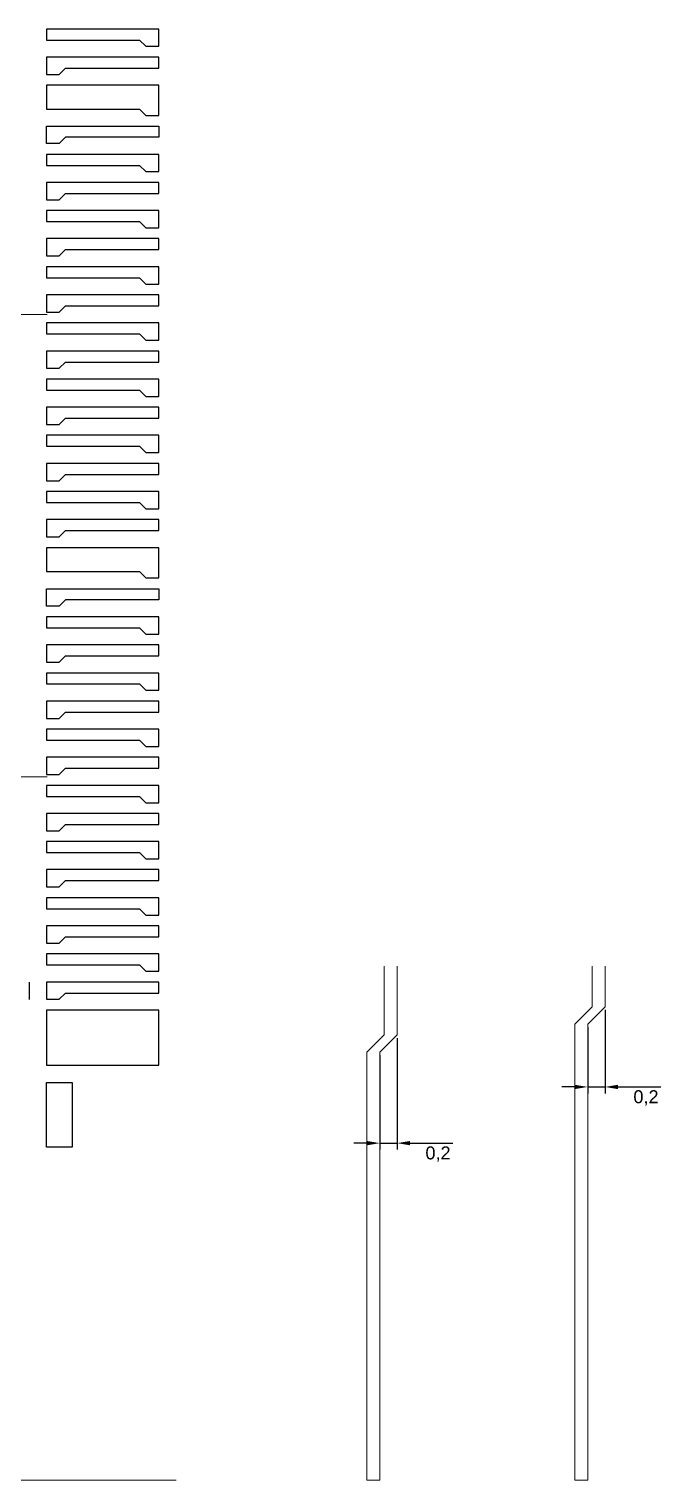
# Model space of a CAD drawing. Extents: x 2686 to 2706, y 1267 to 1367.
# Drawn here: x 2698.23 to 2705.54, y 1267.38 to 1284.17 of the extents above; entities that cross this region are included whole.
import ezdxf

# ---------------------------------------------------------------- set-up
doc = ezdxf.new("R2010")
doc.units = 0
doc.linetypes.add('CENTER', pattern=[2, 1.25, -0.25, 0.25, -0.25])
for name, color, linetype, lineweight in [('SH-01_NOTES', 3, 'Continuous', 5), ('SH-01_OBJECT', 7, 'Continuous', 5), ('SH-02_CENTER', 2, 'CENTER', 5)]:
    doc.layers.add(name, color=color, linetype=linetype, lineweight=lineweight)
doc.layers.add('SH-02_OBJECT', color=7, linetype='Continuous')
doc.styles.get("Standard").update_dxf_attribs({"font": 'arial.ttf'})

msp = doc.modelspace()

# ---------------------------------------------------------------- linework, layer by layer
for p, q in [((2704.893, 1272.82), (2704.893, 1271.854)), ((2704.693, 1272.62), (2704.693, 1271.854)), ((2702.489, 1272.495), (2702.489, 1271.204)), ((2702.289, 1272.295), (2702.289, 1271.204)), ((2704.543, 1271.929), (2704.393, 1271.929)), ((2704.693, 1271.929), (2704.893, 1271.929)), ((2705.043, 1271.929), (2705.54, 1271.929)), ((2702.139, 1271.279), (2701.989, 1271.279)), ((2702.289, 1271.279), (2702.489, 1271.279)), ((2702.639, 1271.279), (2703.135, 1271.279))]:
    msp.add_line(p, q)
for points in [[(2704.543, 1271.904), (2704.543, 1271.954), (2704.693, 1271.929)], [(2705.043, 1271.904), (2705.043, 1271.954), (2704.893, 1271.929)], [(2702.139, 1271.254), (2702.139, 1271.304), (2702.289, 1271.279)], [(2702.639, 1271.254), (2702.639, 1271.304), (2702.489, 1271.279)]]:
    msp.add_solid(points)
at = {"layer": 'SH-01_NOTES'}
for p, q in [((2702.339, 1272.532), (2702.339, 1273.325)), ((2702.489, 1272.532), (2702.489, 1273.325)), ((2704.743, 1272.857), (2704.743, 1273.325)), ((2704.893, 1272.857), (2704.893, 1273.325)), ((2704.743, 1272.857), (2704.543, 1272.657)), ((2704.893, 1272.857), (2704.693, 1272.657)), ((2702.339, 1272.532), (2702.139, 1272.332)), ((2702.489, 1272.532), (2702.289, 1272.332))]:
    msp.add_line(p, q, dxfattribs=at)
at = {"layer": 'SH-01_NOTES', "color": 1}
for p, q in [((2704.543, 1267.382), (2704.543, 1272.657)), ((2704.693, 1267.382), (2704.693, 1272.657)), ((2702.139, 1267.382), (2702.139, 1272.332)), ((2702.289, 1267.382), (2702.289, 1272.332)), ((2702.139, 1267.382), (2702.289, 1267.382)), ((2704.543, 1267.382), (2704.693, 1267.382))]:
    msp.add_line(p, q, dxfattribs=at)
at = {"layer": 'SH-01_OBJECT'}
msp.add_line((2699.933, 1267.382), (2685.583, 1267.382), dxfattribs=at)
at = {"layer": 'SH-02_CENTER', "ltscale": 0.4}
for p, q in [((2693.221, 1280.867), (2698.444, 1280.867)), ((2693.221, 1275.517), (2698.444, 1275.517))]:
    msp.add_line(p, q, dxfattribs=at)
at = {"layer": 'SH-02_OBJECT', "linetype": 'Continuous'}
for p, q in [((2699.733, 1284.168), (2698.433, 1284.168)), ((2698.433, 1284.168), (2698.433, 1284.041)), ((2699.733, 1283.968), (2699.733, 1284.168)), ((2698.433, 1284.041), (2699.51, 1284.041)), ((2699.51, 1284.041), (2699.583, 1283.968)), ((2699.583, 1283.968), (2699.733, 1283.968)), ((2699.733, 1283.843), (2698.433, 1283.843)), ((2698.433, 1283.843), (2698.433, 1283.643)), ((2699.733, 1283.716), (2699.733, 1283.843)), ((2698.433, 1283.643), (2698.583, 1283.643)), ((2698.583, 1283.643), (2698.656, 1283.716)), ((2698.656, 1283.716), (2699.733, 1283.716)), ((2699.733, 1282.718), (2698.433, 1282.718)), ((2698.433, 1282.718), (2698.433, 1282.591)), ((2699.733, 1282.518), (2699.733, 1282.718)), ((2698.433, 1282.591), (2699.51, 1282.591)), ((2699.51, 1282.591), (2699.583, 1282.518)), ((2699.583, 1282.518), (2699.733, 1282.518)), ((2699.733, 1282.393), (2698.433, 1282.393)), ((2698.433, 1282.393), (2698.433, 1282.193)), ((2699.733, 1282.266), (2699.733, 1282.393)), ((2698.433, 1282.193), (2698.583, 1282.193)), ((2698.583, 1282.193), (2698.656, 1282.266)), ((2698.656, 1282.266), (2699.733, 1282.266)), ((2699.733, 1282.068), (2698.433, 1282.068)), ((2698.433, 1282.068), (2698.433, 1281.941)), ((2699.733, 1281.868), (2699.733, 1282.068)), ((2698.433, 1281.941), (2699.51, 1281.941)), ((2699.51, 1281.941), (2699.583, 1281.868)), ((2699.583, 1281.868), (2699.733, 1281.868)), ((2699.733, 1281.743), (2698.433, 1281.743)), ((2698.433, 1281.743), (2698.433, 1281.543)), ((2698.583, 1281.543), (2698.656, 1281.616)), ((2698.656, 1281.616), (2699.733, 1281.616)), ((2699.733, 1281.616), (2699.733, 1281.743)), ((2698.433, 1281.543), (2698.583, 1281.543)), ((2699.733, 1281.418), (2698.433, 1281.418)), ((2698.433, 1281.418), (2698.433, 1281.291)), ((2698.433, 1281.291), (2699.51, 1281.291)), ((2699.51, 1281.291), (2699.583, 1281.218)), ((2699.733, 1281.218), (2699.733, 1281.418)), ((2699.583, 1281.218), (2699.733, 1281.218)), ((2699.733, 1281.093), (2698.433, 1281.093)), ((2698.433, 1281.093), (2698.433, 1280.893)), ((2698.583, 1280.893), (2698.656, 1280.966)), ((2698.656, 1280.966), (2699.733, 1280.966)), ((2699.733, 1280.966), (2699.733, 1281.093)), ((2698.433, 1280.893), (2698.583, 1280.893)), ((2699.733, 1280.768), (2698.433, 1280.768)), ((2698.433, 1280.768), (2698.433, 1280.641)), ((2698.433, 1280.641), (2699.51, 1280.641)), ((2699.51, 1280.641), (2699.583, 1280.568)), ((2699.733, 1280.568), (2699.733, 1280.768)), ((2699.733, 1280.443), (2698.433, 1280.443)), ((2698.433, 1280.443), (2698.433, 1280.243)), ((2699.583, 1280.568), (2699.733, 1280.568)), ((2699.733, 1280.316), (2699.733, 1280.443)), ((2698.583, 1280.243), (2698.656, 1280.316)), ((2698.656, 1280.316), (2699.733, 1280.316)), ((2698.433, 1280.243), (2698.583, 1280.243)), ((2699.733, 1280.118), (2698.433, 1280.118)), ((2698.433, 1280.118), (2698.433, 1279.991)), ((2699.733, 1279.918), (2699.733, 1280.118)), ((2698.433, 1279.991), (2699.51, 1279.991)), ((2699.51, 1279.991), (2699.583, 1279.918)), ((2699.733, 1279.793), (2698.433, 1279.793)), ((2698.433, 1279.793), (2698.433, 1279.593)), ((2699.583, 1279.918), (2699.733, 1279.918)), ((2699.733, 1279.666), (2699.733, 1279.793)), ((2698.583, 1279.593), (2698.656, 1279.666)), ((2698.656, 1279.666), (2699.733, 1279.666)), ((2698.433, 1279.593), (2698.583, 1279.593)), ((2699.733, 1279.468), (2698.433, 1279.468)), ((2698.433, 1279.468), (2698.433, 1279.341)), ((2699.733, 1279.268), (2699.733, 1279.468)), ((2698.433, 1279.341), (2699.51, 1279.341)), ((2699.51, 1279.341), (2699.583, 1279.268)), ((2699.583, 1279.268), (2699.733, 1279.268)), ((2699.733, 1279.143), (2698.433, 1279.143)), ((2698.433, 1279.143), (2698.433, 1278.943)), ((2699.733, 1279.016), (2699.733, 1279.143)), ((2698.433, 1278.943), (2698.583, 1278.943)), ((2698.583, 1278.943), (2698.656, 1279.016)), ((2698.656, 1279.016), (2699.733, 1279.016)), ((2699.733, 1278.818), (2698.433, 1278.818)), ((2698.433, 1278.818), (2698.433, 1278.691)), ((2699.733, 1278.618), (2699.733, 1278.818)), ((2698.433, 1278.691), (2699.51, 1278.691)), ((2699.51, 1278.691), (2699.583, 1278.618)), ((2699.583, 1278.618), (2699.733, 1278.618)), ((2699.733, 1278.493), (2698.433, 1278.493)), ((2698.433, 1278.493), (2698.433, 1278.293)), ((2699.733, 1278.366), (2699.733, 1278.493)), ((2698.433, 1278.293), (2698.583, 1278.293)), ((2698.583, 1278.293), (2698.656, 1278.366)), ((2698.656, 1278.366), (2699.733, 1278.366)), ((2699.733, 1277.368), (2698.433, 1277.368)), ((2698.433, 1277.368), (2698.433, 1277.241)), ((2699.733, 1277.168), (2699.733, 1277.368)), ((2698.433, 1277.241), (2699.51, 1277.241)), ((2699.51, 1277.241), (2699.583, 1277.168)), ((2699.583, 1277.168), (2699.733, 1277.168)), ((2699.733, 1277.043), (2698.433, 1277.043)), ((2698.433, 1277.043), (2698.433, 1276.843)), ((2698.583, 1276.843), (2698.656, 1276.916)), ((2698.656, 1276.916), (2699.733, 1276.916)), ((2699.733, 1276.916), (2699.733, 1277.043)), ((2698.433, 1276.843), (2698.583, 1276.843)), ((2699.733, 1276.718), (2698.433, 1276.718)), ((2698.433, 1276.718), (2698.433, 1276.591)), ((2698.433, 1276.591), (2699.51, 1276.591)), ((2699.51, 1276.591), (2699.583, 1276.518)), ((2699.733, 1276.518), (2699.733, 1276.718)), ((2699.583, 1276.518), (2699.733, 1276.518)), ((2699.733, 1276.393), (2698.433, 1276.393)), ((2698.433, 1276.393), (2698.433, 1276.193)), ((2698.583, 1276.193), (2698.656, 1276.266)), ((2698.656, 1276.266), (2699.733, 1276.266)), ((2699.733, 1276.266), (2699.733, 1276.393)), ((2698.433, 1276.193), (2698.583, 1276.193)), ((2699.733, 1276.068), (2698.433, 1276.068)), ((2698.433, 1276.068), (2698.433, 1275.941)), ((2698.433, 1275.941), (2699.51, 1275.941)), ((2699.51, 1275.941), (2699.583, 1275.868)), ((2699.733, 1275.868), (2699.733, 1276.068)), ((2699.733, 1275.743), (2698.433, 1275.743)), ((2698.433, 1275.743), (2698.433, 1275.543)), ((2699.583, 1275.868), (2699.733, 1275.868)), ((2699.733, 1275.616), (2699.733, 1275.743)), ((2698.583, 1275.543), (2698.656, 1275.616)), ((2698.656, 1275.616), (2699.733, 1275.616)), ((2698.433, 1275.543), (2698.583, 1275.543)), ((2699.733, 1275.418), (2698.433, 1275.418)), ((2698.433, 1275.418), (2698.433, 1275.291)), ((2699.733, 1275.218), (2699.733, 1275.418)), ((2698.433, 1275.291), (2699.51, 1275.291)), ((2699.51, 1275.291), (2699.583, 1275.218)), ((2699.733, 1275.093), (2698.433, 1275.093)), ((2698.433, 1275.093), (2698.433, 1274.893)), ((2699.583, 1275.218), (2699.733, 1275.218)), ((2699.733, 1274.966), (2699.733, 1275.093)), ((2698.583, 1274.893), (2698.656, 1274.966)), ((2698.656, 1274.966), (2699.733, 1274.966)), ((2698.433, 1274.893), (2698.583, 1274.893)), ((2699.733, 1274.768), (2698.433, 1274.768)), ((2698.433, 1274.768), (2698.433, 1274.641)), ((2699.733, 1274.568), (2699.733, 1274.768)), ((2698.433, 1274.641), (2699.51, 1274.641)), ((2699.51, 1274.641), (2699.583, 1274.568)), ((2699.583, 1274.568), (2699.733, 1274.568)), ((2699.733, 1274.443), (2698.433, 1274.443)), ((2698.433, 1274.443), (2698.433, 1274.243)), ((2699.733, 1274.316), (2699.733, 1274.443)), ((2698.433, 1274.243), (2698.583, 1274.243)), ((2698.583, 1274.243), (2698.656, 1274.316)), ((2698.656, 1274.316), (2699.733, 1274.316)), ((2699.733, 1274.118), (2698.433, 1274.118)), ((2698.433, 1274.118), (2698.433, 1273.991)), ((2699.733, 1273.918), (2699.733, 1274.118)), ((2698.433, 1273.991), (2699.51, 1273.991)), ((2699.51, 1273.991), (2699.583, 1273.918)), ((2699.583, 1273.918), (2699.733, 1273.918)), ((2699.733, 1273.793), (2698.433, 1273.793)), ((2698.433, 1273.793), (2698.433, 1273.593)), ((2699.733, 1273.666), (2699.733, 1273.793)), ((2698.433, 1273.593), (2698.583, 1273.593)), ((2698.583, 1273.593), (2698.656, 1273.666)), ((2698.656, 1273.666), (2699.733, 1273.666)), ((2699.733, 1273.468), (2698.433, 1273.468)), ((2698.433, 1273.468), (2698.433, 1273.341)), ((2699.733, 1273.268), (2699.733, 1273.468)), ((2698.433, 1273.341), (2699.51, 1273.341)), ((2699.51, 1273.341), (2699.583, 1273.268)), ((2699.583, 1273.268), (2699.733, 1273.268)), ((2699.733, 1273.143), (2698.433, 1273.143)), ((2698.433, 1273.143), (2698.433, 1272.943)), ((2699.733, 1273.016), (2699.733, 1273.143)), ((2698.433, 1272.943), (2698.583, 1272.943)), ((2698.583, 1272.943), (2698.656, 1273.016)), ((2698.656, 1273.016), (2699.733, 1273.016))]:
    msp.add_line(p, q, dxfattribs=at)
at = {"layer": 'SH-02_OBJECT'}
for p, q in [((2699.733, 1283.518), (2698.433, 1283.518)), ((2698.433, 1283.518), (2698.433, 1283.241)), ((2699.733, 1283.168), (2699.733, 1283.518)), ((2698.433, 1283.241), (2699.51, 1283.241)), ((2699.51, 1283.241), (2699.583, 1283.168)), ((2699.583, 1283.168), (2699.733, 1283.168)), ((2698.433, 1282.843), (2698.433, 1283.043)), ((2698.433, 1283.043), (2699.733, 1283.043)), ((2699.733, 1283.043), (2699.733, 1282.916)), ((2698.583, 1282.843), (2698.433, 1282.843)), ((2698.656, 1282.916), (2698.583, 1282.843)), ((2699.733, 1282.916), (2698.656, 1282.916)), ((2699.733, 1278.168), (2698.433, 1278.168)), ((2698.433, 1278.168), (2698.433, 1277.891)), ((2699.733, 1277.818), (2699.733, 1278.168)), ((2698.433, 1277.891), (2699.51, 1277.891)), ((2699.51, 1277.891), (2699.583, 1277.818)), ((2699.583, 1277.818), (2699.733, 1277.818)), ((2698.433, 1277.493), (2698.433, 1277.693)), ((2698.433, 1277.693), (2699.733, 1277.693)), ((2699.733, 1277.693), (2699.733, 1277.566)), ((2698.583, 1277.493), (2698.433, 1277.493)), ((2698.656, 1277.566), (2698.583, 1277.493)), ((2699.733, 1277.566), (2698.656, 1277.566)), ((2698.233, 1273.143), (2698.233, 1272.942)), ((2699.733, 1272.818), (2698.433, 1272.818)), ((2698.433, 1272.818), (2698.433, 1272.182)), ((2699.733, 1272.182), (2699.733, 1272.818)), ((2698.433, 1272.182), (2699.733, 1272.182)), ((2698.433, 1271.982), (2698.733, 1271.982)), ((2698.433, 1271.232), (2698.433, 1271.982)), ((2698.733, 1271.982), (2698.733, 1271.232)), ((2698.733, 1271.232), (2698.433, 1271.232))]:
    msp.add_line(p, q, dxfattribs=at)

# ---------------------------------------------------------------- texts
at = {"char_height": 0.15, "attachment_point": 5}
for insert in [(2705.367, 1271.802), (2702.962, 1271.152)]:
    msp.add_mtext('0,2', dxfattribs=dict(at, insert=insert))

doc.saveas('drawing.dxf')
